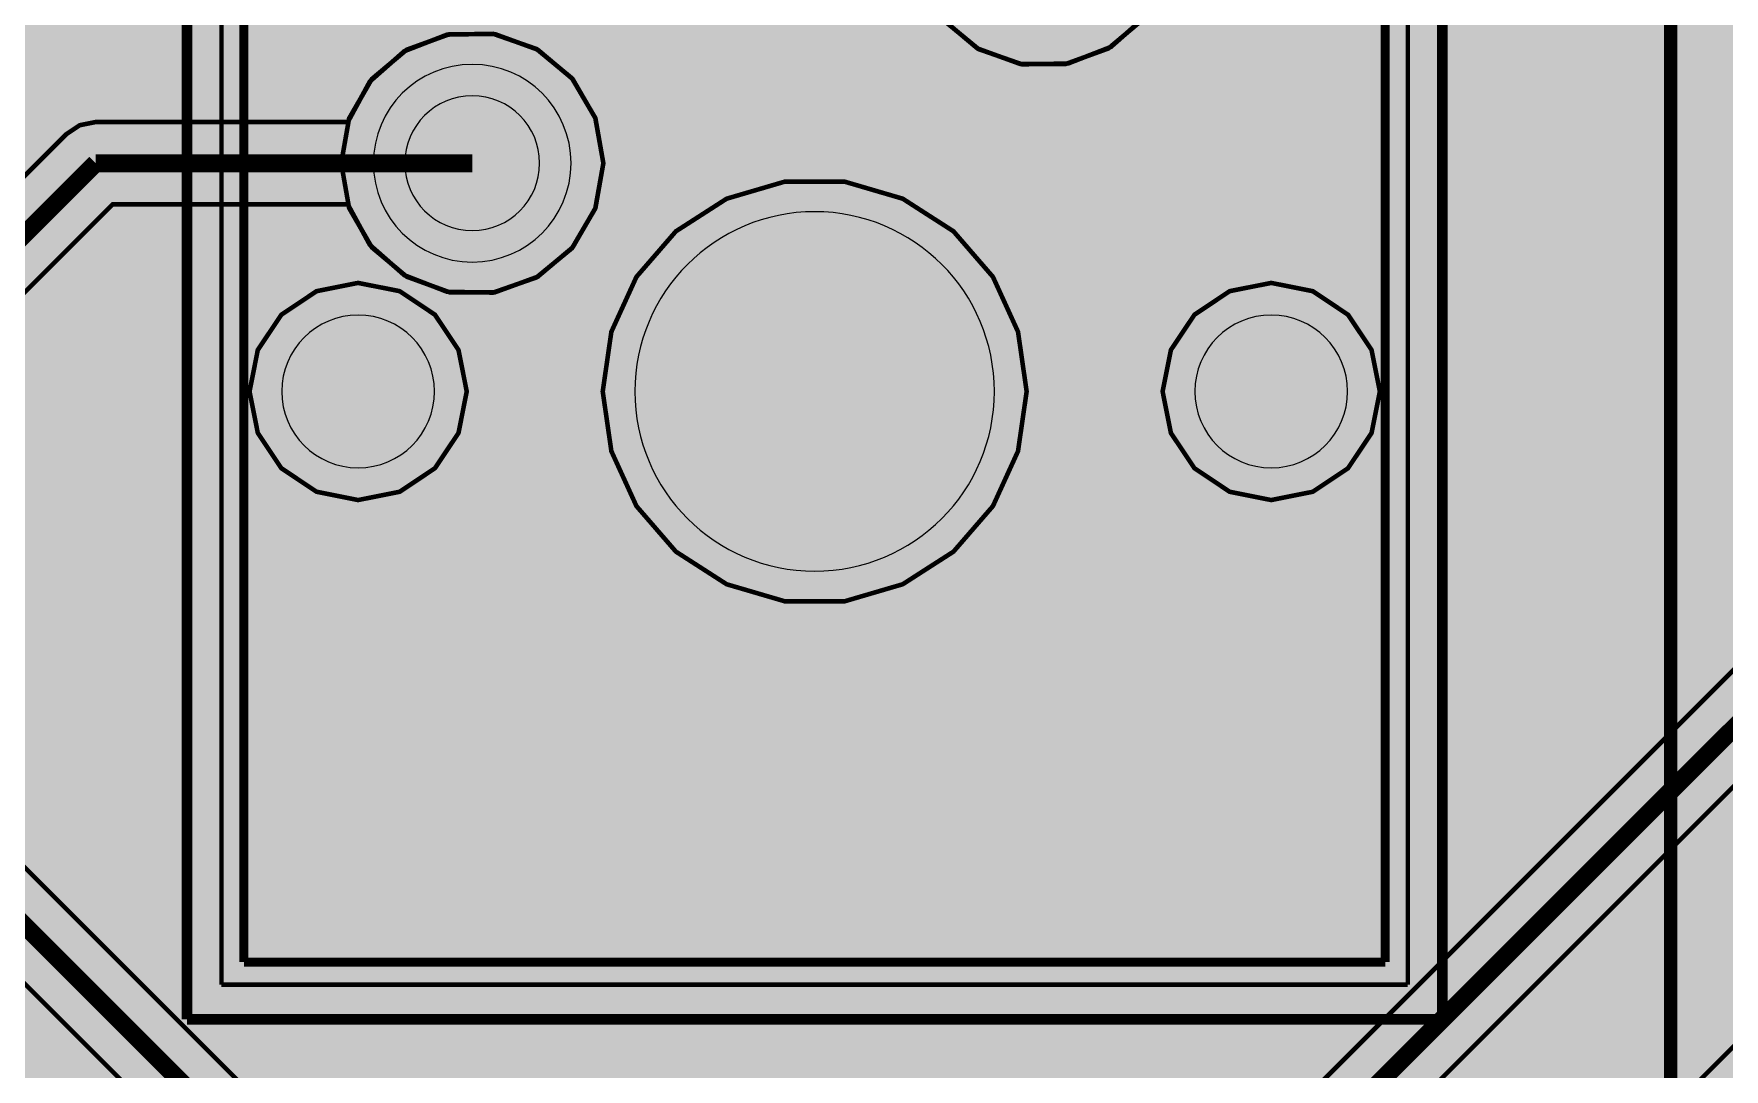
# Model space of a CAD drawing. Header units: millimetres. Extents: x 128 to 251, y -73 to 33.
# Drawn here: x 187.65 to 206.46, y -32.56 to -21.04 of the extents above; entities that cross this region are included whole.
import ezdxf

# ---------------------------------------------------------------- set-up
doc = ezdxf.new("R2010")
doc.units = ezdxf.units.MM
doc.header["$MEASUREMENT"] = 0
for name, color, linetype, true_color in [('Bottom-Layer', 7, 'Continuous', 0x0000ff), ('Bottom-Paste-Mask-Layer', 7, 'Continuous', 0x800000), ('Bottom-Solder-Mask-Layer', 7, 'Continuous', 0xaa00ff), ('F.Courtyard', 7, 'Continuous', 0x022880), ('Hole-Layer', 7, 'Continuous', 0x222222), ('Multi-Layer', 7, 'Continuous', 0xc0c0c0), ('Top-Assembly-Layer', 7, 'Continuous', 0x33cc99), ('Top-Layer', 7, 'Continuous', 0xff0000), ('Top-Paste-Mask-Layer', 7, 'Continuous', 0x808080), ('Top-Silkscreen-Layer', 7, 'Continuous', 0xffcc00), ('Top-Solder-Mask-Layer', 7, 'Continuous', 0x800080), ('User.Drawings', 7, 'Continuous', 0x0229e8)]:
    doc.layers.add(name, color=color, linetype=linetype, true_color=true_color)

msp = doc.modelspace()

# ---------------------------------------------------------------- hatches: boundary and pattern name
at = {"layer": 'Bottom-Layer'}
for points in [[(139.908, 21.105), (140.301, 21.105), (139.878, 20.881), (139.56, 20.524), (139.385, 20.08), (139.375, 19.602), (139.531, 19.15), (139.833, 18.78), (140.246, 18.538), (140.716, 18.454), (141.187, 18.538), (141.599, 18.78), (141.902, 19.15), (142.058, 19.602), (142.048, 20.08), (141.873, 20.524), (141.554, 20.881), (141.132, 21.105), (163.541, 21.105), (163.584, 21.107), (163.626, 21.115), (163.864, 21.098), (164.047, 20.945), (164.108, 20.714), (164.107, 20.705), (164.107, 20.695), (164.107, 15.941), (164.15, 15.447), (164.358, 14.996), (164.707, 14.641), (165.154, 14.426), (165.648, 14.374), (166.475, 14.374), (166.293, 14.159), (166.228, 13.885), (166.228, 12.785), (166.31, 12.481), (166.532, 12.258), (166.836, 12.177), (167.936, 12.177), (168.24, 12.258), (168.463, 12.481), (168.544, 12.785), (168.544, 13.885), (168.479, 14.159), (168.298, 14.374), (185.166, 14.376), (185.189, 14.374), (185.213, 14.374), (185.291, 14.376), (185.771, 14.283), (186.183, 14.018), (186.468, 13.621), (186.586, 13.147), (186.586, 10.433), (186.577, 9.929), (186.723, 9.445), (187.009, 9.03), (187.408, 8.722), (187.883, 8.55), (188.387, 8.532), (203.241, 8.641), (202.829, 8.401), (202.526, 8.035), (202.368, 7.586), (202.375, 7.11), (202.545, 6.665), (202.858, 6.307), (203.276, 6.079), (203.747, 6.008), (204.213, 6.105), (204.617, 6.356), (204.909, 6.732), (205.054, 7.185), (205.034, 7.66), (204.851, 8.1), (204.528, 8.449), (204.104, 8.665), (204.634, 8.898), (205.079, 9.268), (205.405, 9.747), (205.585, 10.297), (205.589, 10.327), (205.59, 10.358), (205.591, 13.287), (205.714, 13.592), (205.933, 13.837), (206.223, 13.993), (230.64, 13.993), (230.657, 13.993), (230.674, 13.995), (231.034, 13.948), (231.338, 13.746), (231.522, 13.432), (231.549, 13.07), (231.545, 13.043), (231.544, 13.017), (231.544, -4.89), (231.561, -5.618), (231.753, -6.32), (232.11, -6.955), (232.609, -7.485), (233.221, -7.879), (236.511, -9.687), (236.878, -10.054), (236.878, -18.76), (220.036, -47.654), (220, -47.741), (219.987, -47.835), (219.987, -49.818), (205.252, -65.512), (204.899, -65.718), (204.522, -65.877), (204.798, -65.5), (204.931, -65.051), (204.903, -64.585), (204.719, -64.155), (204.399, -63.813), (203.983, -63.6), (203.519, -63.54), (203.063, -63.642), (202.668, -63.892), (202.381, -64.262), (202.237, -64.706), (202.252, -65.174), (202.424, -65.608), (202.734, -65.959), (202.032, -65.693), (201.412, -65.269), (190.417, -54.469), (189.885, -54.039), (189.272, -53.734), (188.608, -53.57), (187.924, -53.554), (187.252, -53.686), (186.626, -53.961), (186.074, -54.365), (186.07, -54.368), (186.067, -54.372), (179.529, -60.687), (178.91, -61.051), (178.228, -61.276), (177.513, -61.353), (176.799, -61.277), (176.116, -61.053), (175.496, -60.689), (163.679, -48.655), (163.279, -48.335), (162.795, -48.168), (162.283, -48.173), (161.802, -48.349), (161.408, -48.677), (161.394, -48.695), (161.382, -48.713), (159.334, -51.863), (159.102, -52.068), (158.808, -52.169), (158.498, -52.15), (158.218, -52.014), (158.204, -52.004), (158.19, -51.995), (143.718, -43.141), (143.28, -42.7), (142.939, -42.181), (142.708, -41.604), (142.597, -40.993), (142.597, -40.989), (142.597, -40.985), (141.856, -33.79), (142.235, -34.091), (142.696, -34.239), (143.179, -34.217), (143.624, -34.026), (143.974, -33.692), (144.184, -33.256), (144.228, -32.774), (144.1, -32.307), (143.817, -31.914), (143.414, -31.646), (142.942, -31.537), (142.462, -31.599), (142.035, -31.826), (141.714, -32.189), (141.714, -31.591), (141.709, -30.467), (141.709, -2.111), (141.701, -2.033), (141.676, -1.959), (141.427, -1.592), (141.077, -1.321), (140.661, -1.172), (140.629, -1.168), (140.597, -1.166), (139.838, -1.166), (139.818, -1.167), (139.797, -1.168), (139.527, -1.118), (139.336, -0.921), (139.292, -0.649), (139.295, -0.624), (139.296, -0.598), (139.293, 20.608), (139.376, 20.878), (139.588, 21.063), (139.867, 21.107), (139.887, 21.106)], [(196.661, -42.214), (194.409, -42.214), (194.146, -42.045), (193.835, -42.016), (193.544, -42.132), (193.34, -42.368), (193.266, -42.672), (193.34, -42.976), (193.544, -43.212), (193.835, -43.328), (194.146, -43.299), (194.409, -43.13), (196.85, -43.13), (197.026, -43.095), (197.174, -42.996), (211.525, -28.645), (211.625, -28.496), (211.66, -28.321), (211.66, -11.401), (211.828, -11.138), (211.858, -10.827), (211.741, -10.537), (211.505, -10.333), (211.201, -10.259), (210.898, -10.333), (210.661, -10.537), (210.545, -10.827), (210.575, -11.138), (210.743, -11.401), (210.743, -28.131)], [(195.264, -39.42), (176.899, -39.42), (176.655, -38.97), (176.271, -38.632), (175.794, -38.447), (175.282, -38.439), (174.799, -38.607), (174.404, -38.933), (174.146, -39.374), (174.056, -39.878), (174.146, -40.382), (174.404, -40.824), (174.799, -41.149), (175.282, -41.318), (175.794, -41.309), (176.271, -41.124), (176.655, -40.786), (176.899, -40.336), (195.453, -40.336), (195.629, -40.301), (195.777, -40.202), (207.525, -28.455), (207.624, -28.306), (207.659, -28.131), (207.659, -13.878), (207.832, -13.602), (207.853, -13.277), (207.716, -12.981), (207.455, -12.786), (207.132, -12.739), (206.826, -12.851), (206.611, -13.096), (206.538, -13.414), (200.471, -19.481), (200.267, -19.481), (200.023, -19.031), (199.639, -18.693), (199.162, -18.508), (198.65, -18.499), (198.167, -18.668), (197.772, -18.994), (197.514, -19.435), (197.424, -19.939), (197.514, -20.443), (197.772, -20.885), (198.167, -21.21), (198.65, -21.379), (199.162, -21.37), (199.639, -21.185), (200.023, -20.847), (200.267, -20.397), (200.66, -20.397), (200.836, -20.362), (200.984, -20.263), (206.743, -14.505), (206.743, -27.941)], [(191.074, -22.479), (191.162, -22.978), (191.415, -23.416), (191.803, -23.742), (192.279, -23.915), (192.786, -23.915), (193.261, -23.742), (193.649, -23.416), (193.903, -22.978), (193.991, -22.479), (193.903, -21.98), (193.649, -21.542), (193.261, -21.216), (192.786, -21.043), (192.279, -21.043), (191.803, -21.216), (191.415, -21.542), (191.162, -21.98)], [(191.432, -22.479, 1), (193.632, -22.479, 1)], [(193.984, -25.019), (194.08, -25.683), (194.359, -26.294), (194.798, -26.801), (195.363, -27.164), (196.007, -27.353), (196.678, -27.353), (197.322, -27.164), (197.887, -26.801), (198.326, -26.294), (198.605, -25.683), (198.701, -25.019), (198.605, -24.355), (198.326, -23.744), (197.887, -23.237), (197.322, -22.874), (196.678, -22.685), (196.007, -22.685), (195.363, -22.874), (194.798, -23.237), (194.359, -23.744), (194.08, -24.355)], [(194.342, -25.019, 1), (198.342, -25.019, 1)], [(190.054, -25.019), (190.146, -25.481), (190.408, -25.873), (190.8, -26.135), (191.262, -26.227), (191.725, -26.135), (192.117, -25.873), (192.379, -25.481), (192.471, -25.019), (192.379, -24.557), (192.117, -24.165), (191.725, -23.903), (191.262, -23.811), (190.8, -23.903), (190.408, -24.165), (190.146, -24.557)], [(200.214, -25.019), (200.306, -25.481), (200.568, -25.873), (200.96, -26.135), (201.422, -26.227), (201.885, -26.135), (202.277, -25.873), (202.539, -25.481), (202.631, -25.019), (202.539, -24.557), (202.277, -24.165), (201.885, -23.903), (201.422, -23.811), (200.96, -23.903), (200.568, -24.165), (200.306, -24.557)], [(190.412, -25.019, 1), (192.112, -25.019, 1)], [(200.572, -25.019, 1), (202.272, -25.019, 1)]]:
    msp.add_hatch(color=256, dxfattribs=at).paths.add_polyline_path(points)
at = {"layer": 'Bottom-Paste-Mask-Layer'}
for points in [[(191.432, -22.479, 1), (193.632, -22.479, 1)], [(194.342, -25.019, 1), (198.342, -25.019, 1)], [(190.412, -25.019, 1), (192.112, -25.019, 1)], [(200.572, -25.019, 1), (202.272, -25.019, 1)]]:
    msp.add_hatch(color=256, dxfattribs=at).paths.add_polyline_path(points)
at = {"layer": 'Bottom-Solder-Mask-Layer'}
for points in [[(191.432, -22.479, 1), (193.632, -22.479, 1)], [(194.342, -25.019, 1), (198.342, -25.019, 1)], [(190.412, -25.019, 1), (192.112, -25.019, 1)], [(200.572, -25.019, 1), (202.272, -25.019, 1)]]:
    msp.add_hatch(color=256, dxfattribs=at).paths.add_polyline_path(points)
at = {"layer": 'Hole-Layer'}
for points in [[(191.782, -22.479, 1), (193.282, -22.479, 1)], [(194.342, -25.019, 1), (198.342, -25.019, 1)], [(190.412, -25.019, 1), (192.112, -25.019, 1)], [(200.572, -25.019, 1), (202.272, -25.019, 1)]]:
    msp.add_hatch(color=256, dxfattribs=at).paths.add_polyline_path(points)
at = {"layer": 'Multi-Layer'}
for points in [[(191.432, -22.479, 1), (193.632, -22.479, 1)], [(191.432, -22.479, 1), (193.632, -22.479, 1)], [(191.432, -22.479, 1), (193.632, -22.479, 1)], [(194.342, -25.019, 1), (198.342, -25.019, 1)], [(194.342, -25.019, 1), (198.342, -25.019, 1)], [(194.342, -25.019, 1), (198.342, -25.019, 1)], [(190.412, -25.019, 1), (192.112, -25.019, 1)], [(190.412, -25.019, 1), (192.112, -25.019, 1)], [(190.412, -25.019, 1), (192.112, -25.019, 1)], [(200.572, -25.019, 1), (202.272, -25.019, 1)], [(200.572, -25.019, 1), (202.272, -25.019, 1)], [(200.572, -25.019, 1), (202.272, -25.019, 1)]]:
    msp.add_hatch(color=256, dxfattribs=at).paths.add_polyline_path(points)
at = {"layer": 'Top-Layer'}
for points in [[(139.908, 21.105), (140.301, 21.105), (139.878, 20.881), (139.56, 20.524), (139.385, 20.08), (139.375, 19.602), (139.531, 19.15), (139.833, 18.78), (140.246, 18.538), (140.716, 18.454), (141.187, 18.538), (141.599, 18.78), (141.902, 19.15), (142.058, 19.602), (142.048, 20.08), (141.873, 20.524), (141.554, 20.881), (141.132, 21.105), (163.541, 21.105), (163.584, 21.107), (163.626, 21.115), (163.864, 21.098), (164.047, 20.945), (164.108, 20.714), (164.107, 20.705), (164.107, 20.695), (164.107, 15.941), (164.15, 15.447), (164.358, 14.996), (164.707, 14.641), (165.154, 14.426), (165.648, 14.374), (166.475, 14.374), (166.293, 14.159), (166.228, 13.885), (166.228, 12.825), (162.744, 9.341), (162.645, 9.192), (162.61, 9.017), (162.61, 0.86), (162.441, 0.597), (162.412, 0.286), (162.528, -0.004), (162.765, -0.208), (163.068, -0.282), (163.372, -0.208), (163.608, -0.004), (163.725, 0.286), (163.695, 0.597), (163.526, 0.86), (163.526, 8.827), (166.876, 12.177), (167.936, 12.177), (168.24, 12.258), (168.463, 12.481), (168.544, 12.785), (168.544, 12.877), (178.246, 12.877), (184.334, 6.788), (184.483, 6.689), (184.658, 6.654), (196.026, 6.654), (198.304, 4.375), (198.453, 4.276), (198.628, 4.241), (205.359, 4.241), (205.535, 4.276), (205.683, 4.375), (207.2, 5.892), (208.002, 5.892), (208.263, 5.498), (208.656, 5.234), (209.119, 5.142), (211.019, 5.142), (211.482, 5.234), (211.874, 5.496), (212.136, 5.888), (212.228, 6.35), (212.136, 6.812), (211.874, 7.204), (211.482, 7.466), (211.019, 7.558), (209.119, 7.558), (208.656, 7.466), (208.263, 7.202), (208.002, 6.808), (207.01, 6.808), (206.835, 6.773), (206.686, 6.674), (205.17, 5.157), (198.818, 5.157), (196.539, 7.436), (196.391, 7.535), (196.215, 7.57), (184.848, 7.57), (178.759, 13.659), (178.611, 13.758), (178.435, 13.793), (168.544, 13.793), (168.544, 13.885), (168.479, 14.159), (168.298, 14.374), (185.166, 14.376), (185.189, 14.374), (185.213, 14.374), (185.291, 14.376), (185.771, 14.283), (186.183, 14.018), (186.468, 13.621), (186.586, 13.147), (186.586, 10.433), (186.577, 9.929), (186.723, 9.445), (187.009, 9.03), (187.408, 8.722), (187.883, 8.55), (188.387, 8.532), (203.241, 8.641), (202.829, 8.401), (202.526, 8.035), (202.368, 7.586), (202.375, 7.11), (202.545, 6.665), (202.858, 6.307), (203.276, 6.079), (203.747, 6.008), (204.213, 6.105), (204.617, 6.356), (204.909, 6.732), (205.054, 7.185), (205.034, 7.66), (204.851, 8.1), (204.528, 8.449), (204.104, 8.665), (204.634, 8.898), (205.079, 9.268), (205.405, 9.747), (205.585, 10.297), (205.589, 10.327), (205.59, 10.358), (205.591, 13.287), (205.714, 13.592), (205.933, 13.837), (206.223, 13.993), (230.64, 13.993), (230.657, 13.993), (230.674, 13.995), (231.034, 13.948), (231.338, 13.746), (231.522, 13.432), (231.549, 13.07), (231.545, 13.043), (231.544, 13.017), (231.544, -4.89), (231.561, -5.618), (231.753, -6.32), (232.11, -6.955), (232.609, -7.485), (233.221, -7.879), (236.511, -9.687), (236.878, -10.054), (236.878, -18.76), (220.036, -47.654), (220, -47.741), (219.987, -47.835), (219.987, -49.818), (205.252, -65.512), (204.899, -65.718), (204.522, -65.877), (204.798, -65.5), (204.931, -65.051), (204.903, -64.585), (204.719, -64.155), (204.399, -63.813), (203.983, -63.6), (203.519, -63.54), (203.063, -63.642), (202.668, -63.892), (202.381, -64.262), (202.237, -64.706), (202.252, -65.174), (202.424, -65.608), (202.734, -65.959), (202.032, -65.693), (201.412, -65.269), (190.417, -54.469), (189.885, -54.039), (189.272, -53.734), (188.608, -53.57), (187.924, -53.554), (187.252, -53.686), (186.626, -53.961), (186.074, -54.365), (186.07, -54.368), (186.067, -54.372), (179.529, -60.687), (178.91, -61.051), (178.228, -61.276), (177.513, -61.353), (176.799, -61.277), (176.116, -61.053), (175.496, -60.689), (163.679, -48.655), (163.279, -48.335), (162.795, -48.168), (162.283, -48.173), (161.802, -48.349), (161.408, -48.677), (161.394, -48.695), (161.382, -48.713), (159.334, -51.863), (159.102, -52.068), (158.808, -52.169), (158.498, -52.15), (158.218, -52.014), (158.204, -52.004), (158.19, -51.995), (143.718, -43.141), (143.28, -42.7), (142.939, -42.181), (142.708, -41.604), (142.597, -40.993), (142.597, -40.989), (142.597, -40.985), (141.856, -33.79), (142.235, -34.091), (142.696, -34.239), (143.179, -34.217), (143.624, -34.026), (143.974, -33.692), (144.184, -33.256), (144.228, -32.774), (144.1, -32.307), (143.817, -31.914), (143.414, -31.646), (142.942, -31.537), (142.462, -31.599), (142.035, -31.826), (141.714, -32.189), (141.714, -31.591), (141.709, -30.467), (141.709, -2.111), (141.701, -2.033), (141.676, -1.959), (141.427, -1.592), (141.077, -1.321), (140.661, -1.172), (140.629, -1.168), (140.597, -1.166), (139.838, -1.166), (139.818, -1.167), (139.797, -1.168), (139.527, -1.118), (139.336, -0.921), (139.292, -0.649), (139.295, -0.624), (139.296, -0.598), (139.293, 20.608), (139.376, 20.878), (139.588, 21.063), (139.867, 21.107), (139.887, 21.106)], [(230.174, -4.128), (225.228, -9.074), (225.129, -9.223), (225.094, -9.398), (225.094, -21.273), (202.966, -43.401), (202.469, -43.254), (201.951, -43.291), (201.479, -43.507), (201.113, -43.874), (185.283, -28.044), (185.216, -27.738), (185.017, -27.497), (184.73, -27.375), (184.418, -27.397), (184.151, -27.56), (183.988, -27.826), (183.966, -28.138), (184.089, -28.426), (184.33, -28.625), (184.635, -28.691), (200.87, -44.927), (201.031, -45.402), (201.343, -45.794), (201.769, -46.058), (202.259, -46.161), (202.756, -46.093), (203.2, -45.86), (203.539, -45.491), (203.733, -45.029), (203.759, -44.529), (203.614, -44.049), (225.876, -21.787), (225.976, -21.638), (226.011, -21.463), (226.011, -9.588), (230.956, -4.642), (231.056, -4.493), (231.091, -4.318), (231.091, 0.381), (231.056, 0.556), (230.956, 0.705), (230.067, 1.594), (229.919, 1.693), (229.743, 1.728), (229.387, 1.728), (229.126, 2.122), (228.733, 2.386), (228.269, 2.478), (226.369, 2.478), (225.907, 2.386), (225.515, 2.124), (225.253, 1.732), (225.161, 1.27), (225.253, 0.808), (225.515, 0.416), (225.907, 0.154), (226.369, 0.062), (228.269, 0.062), (228.733, 0.154), (229.126, 0.418), (229.387, 0.812), (229.554, 0.812), (230.174, 0.191)], [(197.424, -19.939), (197.512, -20.438), (197.765, -20.876), (198.153, -21.202), (198.629, -21.375), (199.136, -21.375), (199.611, -21.202), (199.999, -20.876), (200.253, -20.438), (200.341, -19.939), (200.253, -19.44), (199.999, -19.002), (199.611, -18.676), (199.136, -18.503), (198.629, -18.503), (198.153, -18.676), (197.765, -19.002), (197.512, -19.44)], [(191.148, -22.937), (191.392, -23.387), (191.776, -23.725), (192.253, -23.91), (192.764, -23.919), (193.247, -23.75), (193.642, -23.425), (193.901, -22.983), (193.991, -22.479), (193.901, -21.975), (193.642, -21.534), (193.247, -21.208), (192.764, -21.039), (192.253, -21.048), (191.776, -21.233), (191.392, -21.571), (191.148, -22.021), (188.341, -22.021), (188.166, -22.056), (188.017, -22.155), (182.056, -28.117), (171.831, -28.117), (171.656, -28.152), (171.507, -28.251), (170.609, -29.15), (170.166, -29.068), (169.726, -29.161), (169.355, -29.414), (169.108, -29.789), (169.022, -30.231), (169.111, -30.671), (169.361, -31.045), (169.735, -31.295), (170.176, -31.384), (170.617, -31.299), (170.993, -31.052), (171.246, -30.68), (171.338, -30.24), (171.256, -29.798), (172.021, -29.033), (182.245, -29.033), (182.421, -28.998), (182.569, -28.899), (188.531, -22.937)], [(191.432, -22.479, 1), (193.632, -22.479, 1)], [(193.984, -25.019), (194.08, -25.683), (194.359, -26.294), (194.798, -26.801), (195.363, -27.164), (196.007, -27.353), (196.678, -27.353), (197.322, -27.164), (197.887, -26.801), (198.326, -26.294), (198.605, -25.683), (198.701, -25.019), (198.605, -24.355), (198.326, -23.744), (197.887, -23.237), (197.322, -22.874), (196.678, -22.685), (196.007, -22.685), (195.363, -22.874), (194.798, -23.237), (194.359, -23.744), (194.08, -24.355)], [(194.342, -25.019, 1), (198.342, -25.019, 1)], [(190.054, -25.019), (190.146, -25.481), (190.408, -25.873), (190.8, -26.135), (191.262, -26.227), (191.725, -26.135), (192.117, -25.873), (192.379, -25.481), (192.471, -25.019), (192.379, -24.557), (192.117, -24.165), (191.725, -23.903), (191.262, -23.811), (190.8, -23.903), (190.408, -24.165), (190.146, -24.557)], [(200.214, -25.019), (200.306, -25.481), (200.568, -25.873), (200.96, -26.135), (201.422, -26.227), (201.885, -26.135), (202.277, -25.873), (202.539, -25.481), (202.631, -25.019), (202.539, -24.557), (202.277, -24.165), (201.885, -23.903), (201.422, -23.811), (200.96, -23.903), (200.568, -24.165), (200.306, -24.557)], [(190.412, -25.019, 1), (192.112, -25.019, 1)], [(200.572, -25.019, 1), (202.272, -25.019, 1)]]:
    msp.add_hatch(color=256, dxfattribs=at).paths.add_polyline_path(points)
at = {"layer": 'Top-Paste-Mask-Layer'}
for points in [[(191.432, -22.479, 1), (193.632, -22.479, 1)], [(194.342, -25.019, 1), (198.342, -25.019, 1)], [(190.412, -25.019, 1), (192.112, -25.019, 1)], [(200.572, -25.019, 1), (202.272, -25.019, 1)]]:
    msp.add_hatch(color=256, dxfattribs=at).paths.add_polyline_path(points)
at = {"layer": 'Top-Solder-Mask-Layer'}
for points in [[(191.432, -22.479, 1), (193.632, -22.479, 1)], [(194.342, -25.019, 1), (198.342, -25.019, 1)], [(190.412, -25.019, 1), (192.112, -25.019, 1)], [(200.572, -25.019, 1), (202.272, -25.019, 1)]]:
    msp.add_hatch(color=256, dxfattribs=at).paths.add_polyline_path(points)

# ---------------------------------------------------------------- linework, layer by layer
at = {"layer": 'Bottom-Layer'}
for points, const_width in [([(206.538, -13.414), (200.471, -19.481), (200.267, -19.481), (200.023, -19.031), (199.639, -18.693), (199.162, -18.508), (198.65, -18.499), (198.167, -18.668), (197.772, -18.994), (197.514, -19.435), (197.424, -19.939), (197.514, -20.443), (197.772, -20.885), (198.167, -21.21), (198.65, -21.379), (199.162, -21.37), (199.639, -21.185), (200.023, -20.847), (200.267, -20.397), (200.66, -20.397), (200.836, -20.362), (200.984, -20.263), (206.743, -14.505)], 0.0508), ([(206.743, -27.941), (195.264, -39.42), (176.899, -39.42), (176.655, -38.97), (176.271, -38.632), (175.794, -38.447), (175.282, -38.439), (174.799, -38.607), (174.404, -38.933), (174.146, -39.374), (174.056, -39.878), (174.146, -40.382), (174.404, -40.824), (174.799, -41.149), (175.282, -41.318), (175.794, -41.309), (176.271, -41.124), (176.655, -40.786), (176.899, -40.336), (195.453, -40.336), (195.629, -40.301), (195.777, -40.202), (207.525, -28.455)], 0.0508), ([(210.743, -28.131), (196.661, -42.214), (194.409, -42.214), (194.146, -42.045), (193.835, -42.016), (193.544, -42.132), (193.34, -42.368), (193.266, -42.672), (193.34, -42.976), (193.544, -43.212), (193.835, -43.328), (194.146, -43.299), (194.409, -43.13), (196.85, -43.13), (197.026, -43.095), (197.174, -42.996), (211.525, -28.645)], 0.0508), ([(195.453, -39.878), (207.201, -28.131)], 0.2)]:
    msp.add_lwpolyline(points, dxfattribs=dict(at, const_width=const_width))
at = {"layer": 'Bottom-Layer', "const_width": 0.0508}
for points in [[(191.074, -22.479), (191.162, -22.978), (191.415, -23.416), (191.803, -23.742), (192.279, -23.915), (192.786, -23.915), (193.261, -23.742), (193.649, -23.416), (193.903, -22.978), (193.991, -22.479), (193.903, -21.98), (193.649, -21.542), (193.261, -21.216), (192.786, -21.043), (192.279, -21.043), (191.803, -21.216), (191.415, -21.542), (191.162, -21.98)], [(193.984, -25.019), (194.08, -25.683), (194.359, -26.294), (194.798, -26.801), (195.363, -27.164), (196.007, -27.353), (196.678, -27.353), (197.322, -27.164), (197.887, -26.801), (198.326, -26.294), (198.605, -25.683), (198.701, -25.019), (198.605, -24.355), (198.326, -23.744), (197.887, -23.237), (197.322, -22.874), (196.678, -22.685), (196.007, -22.685), (195.363, -22.874), (194.798, -23.237), (194.359, -23.744), (194.08, -24.355)], [(190.054, -25.019), (190.146, -25.481), (190.408, -25.873), (190.8, -26.135), (191.262, -26.227), (191.725, -26.135), (192.117, -25.873), (192.379, -25.481), (192.471, -25.019), (192.379, -24.557), (192.117, -24.165), (191.725, -23.903), (191.262, -23.811), (190.8, -23.903), (190.408, -24.165), (190.146, -24.557)], [(200.214, -25.019), (200.306, -25.481), (200.568, -25.873), (200.96, -26.135), (201.422, -26.227), (201.885, -26.135), (202.277, -25.873), (202.539, -25.481), (202.631, -25.019), (202.539, -24.557), (202.277, -24.165), (201.885, -23.903), (201.422, -23.811), (200.96, -23.903), (200.568, -24.165), (200.306, -24.557)]]:
    msp.add_lwpolyline(points, close=True, dxfattribs=at)
at = {"layer": 'Bottom-Layer'}
for points in [[(191.432, -22.479, 1), (193.632, -22.479, 1)], [(194.342, -25.019, 1), (198.342, -25.019, 1)], [(190.412, -25.019, 1), (192.112, -25.019, 1)], [(200.572, -25.019, 1), (202.272, -25.019, 1)]]:
    msp.add_lwpolyline(points, format="xyb", close=True, dxfattribs=at)
at = {"layer": 'Bottom-Paste-Mask-Layer'}
for points in [[(191.432, -22.479, 1), (193.632, -22.479, 1)], [(194.342, -25.019, 1), (198.342, -25.019, 1)], [(190.412, -25.019, 1), (192.112, -25.019, 1)], [(200.572, -25.019, 1), (202.272, -25.019, 1)]]:
    msp.add_lwpolyline(points, format="xyb", close=True, dxfattribs=at)
at = {"layer": 'Bottom-Solder-Mask-Layer'}
for points in [[(191.432, -22.479, 1), (193.632, -22.479, 1)], [(194.342, -25.019, 1), (198.342, -25.019, 1)], [(190.412, -25.019, 1), (192.112, -25.019, 1)], [(200.572, -25.019, 1), (202.272, -25.019, 1)]]:
    msp.add_lwpolyline(points, format="xyb", close=True, dxfattribs=at)
at = {"layer": 'F.Courtyard', "const_width": 0.05}
for points in [[(189.742, -31.619), (189.742, -18.419)], [(189.742, -31.619), (189.742, -18.419)], [(202.942, -18.419), (202.942, -31.619)], [(202.942, -18.419), (202.942, -31.619)], [(202.942, -31.619), (189.742, -31.619)], [(202.942, -31.619), (189.742, -31.619)]]:
    msp.add_lwpolyline(points, dxfattribs=at)
at = {"layer": 'Hole-Layer'}
for points in [[(191.782, -22.479, 1), (193.282, -22.479, 1)], [(194.342, -25.019, 1), (198.342, -25.019, 1)], [(190.412, -25.019, 1), (192.112, -25.019, 1)], [(200.572, -25.019, 1), (202.272, -25.019, 1)]]:
    msp.add_lwpolyline(points, format="xyb", close=True, dxfattribs=at)
at = {"layer": 'Multi-Layer'}
for points in [[(191.432, -22.479, 1), (193.632, -22.479, 1)], [(191.432, -22.479, 1), (193.632, -22.479, 1)], [(191.432, -22.479, 1), (193.632, -22.479, 1)], [(194.342, -25.019, 1), (198.342, -25.019, 1)], [(194.342, -25.019, 1), (198.342, -25.019, 1)], [(194.342, -25.019, 1), (198.342, -25.019, 1)], [(190.412, -25.019, 1), (192.112, -25.019, 1)], [(190.412, -25.019, 1), (192.112, -25.019, 1)], [(190.412, -25.019, 1), (192.112, -25.019, 1)], [(200.572, -25.019, 1), (202.272, -25.019, 1)], [(200.572, -25.019, 1), (202.272, -25.019, 1)], [(200.572, -25.019, 1), (202.272, -25.019, 1)]]:
    msp.add_lwpolyline(points, format="xyb", close=True, dxfattribs=at)
at = {"layer": 'Top-Assembly-Layer', "const_width": 0.1}
for points in [[(189.992, -31.369), (189.992, -18.669)], [(189.992, -31.369), (189.992, -18.669)], [(202.692, -18.669), (202.692, -31.369)], [(202.692, -18.669), (202.692, -31.369)], [(202.692, -31.369), (189.992, -31.369)], [(202.692, -31.369), (189.992, -31.369)]]:
    msp.add_lwpolyline(points, dxfattribs=at)
at = {"layer": 'Top-Layer', "const_width": 0.0508}
for points in [[(197.424, -19.939), (197.512, -20.438), (197.765, -20.876), (198.153, -21.202), (198.629, -21.375), (199.136, -21.375), (199.611, -21.202), (199.999, -20.876), (200.253, -20.438), (200.341, -19.939), (200.253, -19.44), (199.999, -19.002), (199.611, -18.676), (199.136, -18.503), (198.629, -18.503), (198.153, -18.676), (197.765, -19.002), (197.512, -19.44)], [(193.984, -25.019), (194.08, -25.683), (194.359, -26.294), (194.798, -26.801), (195.363, -27.164), (196.007, -27.353), (196.678, -27.353), (197.322, -27.164), (197.887, -26.801), (198.326, -26.294), (198.605, -25.683), (198.701, -25.019), (198.605, -24.355), (198.326, -23.744), (197.887, -23.237), (197.322, -22.874), (196.678, -22.685), (196.007, -22.685), (195.363, -22.874), (194.798, -23.237), (194.359, -23.744), (194.08, -24.355)], [(190.054, -25.019), (190.146, -25.481), (190.408, -25.873), (190.8, -26.135), (191.262, -26.227), (191.725, -26.135), (192.117, -25.873), (192.379, -25.481), (192.471, -25.019), (192.379, -24.557), (192.117, -24.165), (191.725, -23.903), (191.262, -23.811), (190.8, -23.903), (190.408, -24.165), (190.146, -24.557)], [(200.214, -25.019), (200.306, -25.481), (200.568, -25.873), (200.96, -26.135), (201.422, -26.227), (201.885, -26.135), (202.277, -25.873), (202.539, -25.481), (202.631, -25.019), (202.539, -24.557), (202.277, -24.165), (201.885, -23.903), (201.422, -23.811), (200.96, -23.903), (200.568, -24.165), (200.306, -24.557)]]:
    msp.add_lwpolyline(points, close=True, dxfattribs=at)
at = {"layer": 'Top-Layer'}
for points, const_width in [([(182.569, -28.899), (188.531, -22.937), (191.148, -22.937), (191.392, -23.387), (191.776, -23.725), (192.253, -23.91), (192.764, -23.919), (193.247, -23.75), (193.642, -23.425), (193.901, -22.983), (193.991, -22.479), (193.901, -21.975), (193.642, -21.534), (193.247, -21.208), (192.764, -21.039), (192.253, -21.048), (191.776, -21.233), (191.392, -21.571), (191.148, -22.021), (188.341, -22.021), (188.166, -22.056), (188.017, -22.155), (182.056, -28.117)], 0.0508), ([(225.094, -21.273), (202.966, -43.401), (202.469, -43.254), (201.951, -43.291), (201.479, -43.507), (201.113, -43.874), (185.283, -28.044)], 0.0508), ([(184.635, -28.691), (200.87, -44.927), (201.031, -45.402), (201.343, -45.794), (201.769, -46.058), (202.259, -46.161), (202.756, -46.093), (203.2, -45.86), (203.539, -45.491), (203.733, -45.029), (203.759, -44.529), (203.614, -44.049), (225.876, -21.787)], 0.0508), ([(182.245, -28.575), (188.341, -22.479)], 0.2), ([(188.341, -22.479), (192.532, -22.479)], 0.2), ([(184.62, -28.029), (201.295, -44.704)], 0.2)]:
    msp.add_lwpolyline(points, dxfattribs=dict(at, const_width=const_width))
for points in [[(191.432, -22.479, 1), (193.632, -22.479, 1)], [(194.342, -25.019, 1), (198.342, -25.019, 1)], [(190.412, -25.019, 1), (192.112, -25.019, 1)], [(200.572, -25.019, 1), (202.272, -25.019, 1)]]:
    msp.add_lwpolyline(points, format="xyb", close=True, dxfattribs=at)
at = {"layer": 'Top-Paste-Mask-Layer'}
for points in [[(191.432, -22.479, 1), (193.632, -22.479, 1)], [(194.342, -25.019, 1), (198.342, -25.019, 1)], [(190.412, -25.019, 1), (192.112, -25.019, 1)], [(200.572, -25.019, 1), (202.272, -25.019, 1)]]:
    msp.add_lwpolyline(points, format="xyb", close=True, dxfattribs=at)
at = {"layer": 'Top-Silkscreen-Layer', "const_width": 0.12}
for points in [[(189.357, -32.004), (189.357, -18.034)], [(189.357, -32.004), (189.357, -18.034)], [(203.327, -18.034), (203.327, -32.004)], [(203.327, -18.034), (203.327, -32.004)], [(203.327, -32.004), (189.357, -32.004)], [(203.327, -32.004), (189.357, -32.004)]]:
    msp.add_lwpolyline(points, dxfattribs=at)
at = {"layer": 'Top-Solder-Mask-Layer'}
for points in [[(191.432, -22.479, 1), (193.632, -22.479, 1)], [(194.342, -25.019, 1), (198.342, -25.019, 1)], [(190.412, -25.019, 1), (192.112, -25.019, 1)], [(200.572, -25.019, 1), (202.272, -25.019, 1)]]:
    msp.add_lwpolyline(points, format="xyb", close=True, dxfattribs=at)
at = {"layer": 'User.Drawings', "const_width": 0.15}
msp.add_lwpolyline([(205.867, -15.494), (205.867, -34.544)], dxfattribs=at)
msp.add_lwpolyline([(205.867, -15.494), (205.867, -34.544)], dxfattribs=at)

doc.saveas('drawing.dxf')
